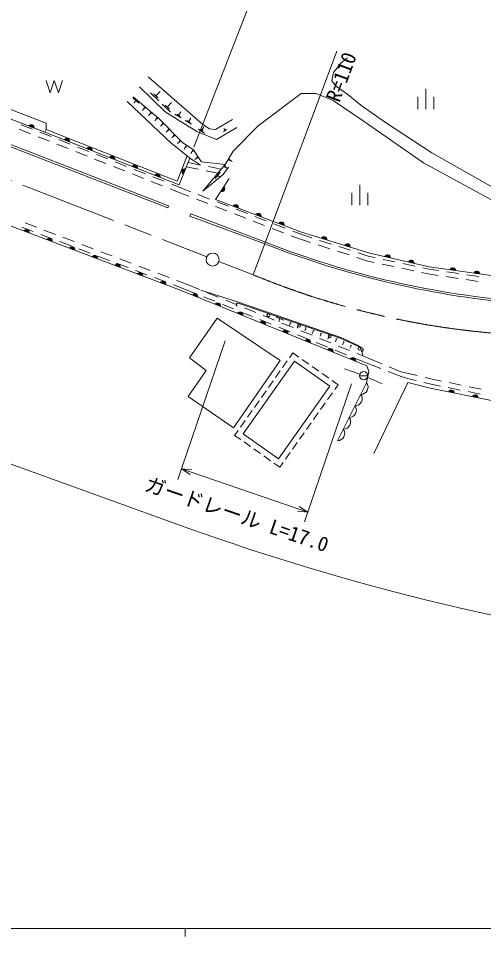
# Model space of a CAD drawing. Units: millimetres, scale not verified. Extents: x 40000 to 680000, y 20000 to 380000.
# Drawn here: x 147420 to 204818, y 204000 to 317216 of the extents above; entities that cross this region are included whole.
import ezdxf
from ezdxf.enums import TextEntityAlignment as Align

# ---------------------------------------------------------------- set-up
doc = ezdxf.new("R2010")
doc.units = ezdxf.units.MM
doc.header["$LTSCALE"] = 1000
doc.linetypes.add('CHAIN', pattern=[18.5, 12, -1.5, 3.5, -1.5])
for name, color, linetype, lineweight in [('M-BGD', 7, 'Continuous', 13), ('M-BMK', 2, 'CHAIN', 13), ('M-BMK-SRVR', 3, 'Continuous', 13), ('M-STR-HTXT', 7, 'Continuous', 13), ('M-TTL-BAND', 7, 'Continuous', 13)]:
    doc.layers.add(name, color=color, linetype=linetype, lineweight=lineweight)
doc.styles.add('ＭＳ ゴシック', font='')
doc.styles.get('ＭＳ ゴシック').set_extended_font_data('MS Gothic')

msp = doc.modelspace()

# ---------------------------------------------------------------- linework, layer by layer
at = {"layer": 'M-BGD'}
for p, q in [((150855, 309545), (151355, 308045)), ((151355, 308045), (151855, 309545)), ((151855, 309545), (152355, 308045)), ((152355, 308045), (152855, 309545)), ((164746, 307038), (163730, 308029)), ((164370, 307669), (164899, 308211)), ((197682, 308535), (197682, 306035)), ((161531, 307404), (162295, 306760)), ((161913, 307082), (161655, 306776)), ((164624, 307421), (164116, 307917)), ((165792, 306283), (166320, 306825)), ((196682, 307535), (196682, 306035)), ((198682, 307535), (198682, 306035)), ((162984, 306180), (162726, 305874)), ((162907, 306244), (163060, 306116)), ((166168, 305651), (165151, 306643)), ((166046, 306035), (165538, 306530)), ((167192, 305283), (167453, 305699)), ((163748, 305536), (163491, 305230)), ((163672, 305600), (163825, 305471)), ((164513, 304891), (164256, 304586)), ((164437, 304956), (164590, 304827)), ((167516, 304934), (166737, 305424)), ((167386, 305160), (166997, 305405)), ((168761, 304152), (167982, 304642)), ((168631, 304379), (168242, 304623)), ((168436, 304501), (168698, 304917)), ((147530, 303548), (148925, 302996)), ((147749, 304106), (149144, 303555)), ((165229, 304194), (164943, 303914)), ((165159, 304265), (165299, 304122)), ((165928, 303479), (165642, 303200)), ((165858, 303551), (165998, 303408)), ((170363, 303076), (169583, 303566)), ((170233, 303302), (169843, 303547)), ((170038, 303425), (170299, 303840)), ((174359, 303781), (171879, 302299)), ((173119, 303506), (172708, 303261)), ((172913, 303383), (172750, 303656)), ((149855, 302629), (151250, 302078)), ((150074, 303187), (151469, 302636)), ((166628, 302765), (166342, 302485)), ((166558, 302836), (166698, 302693)), ((152180, 301710), (153575, 301159)), ((152399, 302269), (153795, 301717)), ((154725, 301350), (156120, 300799)), ((167328, 302050), (167042, 301771)), ((167258, 302122), (167398, 301979)), ((168100, 301423), (167878, 301090)), ((168016, 301479), (168183, 301368)), ((154505, 300792), (155900, 300240)), ((157050, 300431), (158445, 299880)), ((168902, 300889), (168680, 300556)), ((168848, 300924), (168955, 300853)), ((168955, 300853), (168996, 300794)), ((169504, 300051), (169174, 299825)), ((169447, 300133), (169560, 299968)), ((156830, 299873), (158225, 299322)), ((159155, 298954), (160550, 298403)), ((159375, 299513), (160770, 298961)), ((169596, 298629), (168146, 298921)), ((169901, 299134), (168350, 299446)), ((172432, 298624), (170881, 298936)), ((172826, 298867), (172953, 299021)), ((172890, 298944), (173198, 298689)), ((173394, 299688), (173503, 299856)), ((173448, 299772), (173784, 299554)), ((161480, 298035), (162875, 297484)), ((161700, 298594), (163095, 298043)), ((172027, 298140), (170576, 298432)), ((171680, 297479), (172317, 298250)), ((171998, 297864), (172307, 297609)), ((163805, 297117), (165200, 296565)), ((164025, 297675), (165420, 297124)), ((166350, 296756), (167668, 296235)), ((189548, 296690), (189548, 294190)), ((166130, 296198), (167450, 295677)), ((167450, 295677), (168470, 295283)), ((167668, 296235), (168680, 295845)), ((188548, 295690), (188548, 294190)), ((190548, 295690), (190548, 294190)), ((169403, 294923), (170803, 294383)), ((169613, 295485), (171012, 294945)), ((171945, 294585), (173344, 294045)), ((171735, 294023), (173135, 293483)), ((174277, 293685), (175677, 293145)), ((174068, 293123), (175467, 292582)), ((176400, 292222), (177800, 291682)), ((176610, 292785), (178009, 292245)), ((149260, 290926), (147857, 291458)), ((149647, 291461), (148245, 291993)), ((151985, 290575), (150582, 291107)), ((178733, 291322), (180132, 290782)), ((178942, 291885), (180341, 291345)), ((181274, 290985), (182286, 290594)), ((151598, 290041), (150195, 290572)), ((154323, 289690), (152920, 290221)), ((181065, 290422), (182085, 290029)), ((182085, 290029), (183458, 289584)), ((182286, 290594), (183636, 290157)), ((184588, 289849), (186015, 289387)), ((153936, 289155), (152533, 289686)), ((156273, 288269), (154871, 288800)), ((156661, 288804), (155258, 289335)), ((184410, 289276), (185837, 288814)), ((186966, 289079), (188393, 288617)), ((158611, 287383), (157208, 287915)), ((158998, 287918), (157596, 288449)), ((186788, 288506), (188215, 288044)), ((189167, 287736), (190540, 287291)), ((189345, 288309), (190695, 287872)), ((190695, 287872), (191434, 287714)), ((160949, 286497), (159546, 287029)), ((161336, 287032), (159934, 287564)), ((163674, 286146), (162271, 286678)), ((190540, 287291), (191303, 287129)), ((192281, 286921), (193748, 286608)), ((192412, 287506), (193879, 287193)), ((194857, 286985), (196324, 286673)), ((197302, 286464), (198041, 286307)), ((163287, 285612), (161884, 286143)), ((166012, 285260), (164609, 285792)), ((194726, 286400), (196193, 286087)), ((197171, 285879), (197934, 285716)), ((197934, 285716), (199202, 285525)), ((198041, 286307), (199289, 286118)), ((200190, 285375), (201674, 285151)), ((200278, 285969), (201761, 285745)), ((202750, 285595), (204233, 285371)), ((165625, 284726), (164222, 285257)), ((167635, 283964), (166560, 284371)), ((168169, 284443), (166947, 284906)), ((169752, 283798), (168169, 284443)), ((202662, 285002), (204146, 284777)), ((190403, 274393), (167514, 283647)), ((169347, 283269), (167635, 283964)), ((172068, 282855), (170679, 283421)), ((171663, 282329), (170274, 282893)), ((173980, 281389), (172590, 281953)), ((174383, 281912), (172994, 282478)), ((176297, 280449), (174907, 281013)), ((176699, 280969), (175309, 281535)), ((178613, 279509), (177223, 280073)), ((179014, 280026), (177625, 280592)), ((179212, 280359), (180155, 280025)), ((179684, 280192), (179550, 279815)), ((181329, 279083), (179940, 279649)), ((181003, 279725), (180870, 279348)), ((180909, 279758), (181098, 279692)), ((180930, 278569), (179540, 279133)), ((181946, 279391), (181812, 279014)), ((181852, 279425), (182040, 279358)), ((183645, 278140), (182255, 278706)), ((182889, 279057), (182755, 278680)), ((182794, 279091), (182983, 279024)), ((183831, 278724), (183698, 278347)), ((183737, 278757), (183926, 278690)), ((183246, 277629), (181856, 278193)), ((185960, 277197), (184571, 277763)), ((184774, 278390), (184640, 278013)), ((184680, 278423), (184868, 278357)), ((185717, 278056), (185583, 277679)), ((185622, 278090), (185811, 278023)), ((186659, 277722), (186526, 277345)), ((186565, 277756), (186754, 277689)), ((187493, 277387), (187672, 277299)), ((185563, 276689), (184173, 277253)), ((187879, 275749), (186489, 276313)), ((188275, 276254), (186886, 276820)), ((187583, 277343), (187406, 276984)), ((188479, 276900), (188302, 276542)), ((188390, 276944), (188569, 276856)), ((189286, 276502), (189339, 276476)), ((181289, 275974), (180870, 275381)), ((182034, 275448), (181289, 275974)), ((183259, 274582), (182442, 275159)), ((190518, 274678), (188806, 275373)), ((190785, 275232), (189201, 275877)), ((192240, 274627), (190785, 275232)), ((180582, 274973), (180005, 274157)), ((184484, 273716), (183667, 274293)), ((189539, 273335), (187661, 274022)), ((192118, 274052), (190518, 274678)), ((194619, 273638), (193163, 274243)), ((179716, 273748), (179139, 272932)), ((185708, 272850), (184892, 273428)), ((189509, 273163), (190509, 273163)), ((190468, 272965), (192304, 272173)), ((194650, 273061), (193050, 273687)), ((195743, 273397), (194619, 273638)), ((195594, 272789), (194650, 273061)), ((196626, 273180), (195743, 273397)), ((198481, 272724), (197598, 272942)), ((178850, 272523), (178273, 271707)), ((186861, 272036), (186117, 272562)), ((186442, 271443), (186861, 272036)), ((195475, 272307), (191271, 263577)), ((196483, 272571), (195594, 272789)), ((198344, 272113), (197455, 272332)), ((199479, 271885), (198344, 272113)), ((199600, 272499), (198481, 272724)), ((202050, 272005), (200580, 272301)), ((204501, 271510), (203030, 271807)), ((177984, 271298), (177407, 270482)), ((185576, 270218), (186154, 271035)), ((201930, 271390), (200459, 271687)), ((204380, 270896), (202910, 271192)), ((177118, 270074), (176541, 269257)), ((184710, 268993), (185288, 269810)), ((176253, 268849), (175675, 268032)), ((183845, 267768), (184422, 268585)), ((175387, 267624), (174810, 266807)), ((182979, 266543), (183556, 267360)), ((174521, 266399), (174102, 265806)), ((182113, 265318), (182690, 266135)), ((174102, 265806), (174846, 265280)), ((175255, 264991), (176071, 264414)), ((176479, 264126), (177296, 263548)), ((181247, 264094), (181824, 264910)), ((177704, 263260), (178521, 262683)), ((180381, 262869), (180958, 263685)), ((178929, 262394), (179674, 261868)), ((179674, 261868), (180093, 262460))]:
    msp.add_line(p, q, dxfattribs=at)
for points in [[(150699, 303169), (136192, 308752), (136692, 321677)], [(150868, 304280), (136846, 309696), (137448, 321647)], [(226673, 283681), (225525, 285775), (211851, 293066), (205268, 296762), (198413, 300639), (192716, 304390), (189682, 306503), (188045, 307814), (186656, 308827), (186110, 309514), (186282, 310528), (187187, 311697), (188029, 312337)], [(163417, 310027), (170186, 304147), (170997, 303586)], [(171879, 302299), (169445, 303250), (165546, 305699), (162372, 308795)], [(173936, 300844), (176983, 303972), (182317, 307973), (184154, 307962), (186259, 307072), (189816, 304663), (197382, 299384), (207056, 294155), (213584, 290329), (224136, 284995), (224414, 283850)], [(168227, 300257), (166273, 301837), (160861, 306968)], [(161586, 307538), (164753, 304870), (167701, 301860), (169011, 300987), (169822, 299801)], [(170997, 303586), (171730, 303523), (173836, 304755)], [(150699, 303169), (150848, 303521), (150868, 304280)], [(150848, 303521), (167026, 297138), (168227, 300257)], [(168566, 300000), (167272, 296678), (150699, 303169)], [(169857, 299142), (168566, 300000), (168227, 300257)], [(173936, 300844), (172922, 299209), (170162, 295915), (172673, 297959), (173344, 298863)], [(169822, 299801), (170021, 299542), (172922, 299209)], [(255343, 281426), (240683, 282338), (225986, 283747), (219205, 284191), (212451, 284799), (206919, 285336), (198087, 286591), (190784, 288267), (182366, 290860), (171747, 294896), (173440, 297481)], [(167514, 283647), (143382, 292791), (142142, 293329)], [(177909, 289613), (168700, 293101), (168589, 292831), (177831, 289404)], [(189971, 275564), (189566, 276765), (187340, 277815), (174558, 282205), (169947, 283719)], [(174542, 282091), (187127, 277787), (189865, 276546)], [(186780, 265147), (190379, 272287), (190660, 273691), (190403, 274393)], [(230172, 267671), (216941, 268552), (206413, 269979), (198236, 271628), (195475, 272307)]]:
    msp.add_lwpolyline(points, dxfattribs=at)
for points in [[(133637, 306337), (165845, 293847), (165942, 294097), (133734, 306587)], [(179709, 275052), (171946, 280250), (168546, 275353), (170597, 273816), (168351, 270588), (173974, 266712)], [(181467, 274937), (175139, 265984), (179496, 262904), (185824, 271858)]]:
    msp.add_lwpolyline(points, close=True, dxfattribs=at)
for centre, radius in [((178262, 280608), 175), ((182046, 279313), 175), ((185831, 278019), 175), ((189503, 276491), 175), ((190009, 273163), 500)]:
    msp.add_circle(centre, radius, dxfattribs=at)
for centre, radius, start, end in [((149026, 303755), 354, 347.74809, 150.15327), ((149026, 303755), 283, 349.97213, 147.92923), ((149026, 303755), 212, 353.71846, 144.1829), ((149026, 303755), 142, 1.43018, 136.47117), ((149026, 303755), 100, 11.74785, 126.15351), ((153379, 302061), 354, 347.40785, 149.81303), ((153379, 302061), 283, 349.63189, 147.58899), ((153379, 302061), 212, 353.37821, 143.84266), ((153379, 302061), 142, 1.08994, 136.13093), ((153379, 302061), 100, 11.40761, 125.81327), ((156172, 300967), 354, 347.40785, 149.81303), ((156172, 300967), 283, 349.63189, 147.58899), ((156172, 300967), 212, 353.37821, 143.84266), ((156172, 300967), 142, 1.08994, 136.13093), ((156172, 300967), 100, 11.40761, 125.81327), ((158966, 299873), 354, 347.40785, 149.81303), ((158966, 299873), 283, 349.63189, 147.58899), ((158966, 299873), 212, 353.37821, 143.84266), ((158966, 299873), 142, 1.08994, 136.13093), ((158966, 299873), 100, 11.40761, 125.81327), ((161759, 298779), 354, 347.40785, 149.81303), ((161759, 298779), 283, 349.63189, 147.58899), ((161759, 298779), 212, 353.37821, 143.84266), ((161759, 298779), 142, 1.08994, 136.13093), ((161759, 298779), 100, 11.40761, 125.81327), ((164552, 297685), 354, 347.40785, 149.81303), ((164552, 297685), 283, 349.63189, 147.58899), ((164552, 297685), 212, 353.37821, 143.84266), ((164552, 297685), 142, 1.08994, 136.13093), ((164552, 297685), 100, 11.40761, 125.81327), ((167970, 298319), 354, 77.50797, 239.91315), ((167970, 298319), 283, 79.73201, 237.68911), ((167970, 298319), 212, 83.47834, 233.94279), ((167970, 298319), 142, 91.19007, 226.23106), ((167970, 298319), 100, 101.50773, 215.91339), ((172548, 296218), 354, 245.57544, 47.98061), ((172548, 296218), 283, 247.79947, 45.75658), ((172548, 296218), 212, 251.5458, 42.01025), ((172548, 296218), 142, 259.25753, 34.29852), ((172548, 296218), 100, 269.57519, 23.98086), ((174233, 293894), 354, 347.98478, 150.38996), ((174233, 293894), 283, 350.20882, 148.16592), ((174233, 293894), 212, 353.95514, 144.41959), ((174233, 293894), 142, 1.66687, 136.70786), ((174233, 293894), 100, 11.98454, 126.3902), ((177038, 292828), 354, 347.98478, 150.38996), ((177038, 292828), 283, 350.20882, 148.16592), ((177038, 292828), 212, 353.95514, 144.41959), ((177038, 292828), 142, 1.66687, 136.70786), ((177038, 292828), 100, 11.98454, 126.3902), ((179842, 291762), 354, 347.98478, 150.38996), ((148415, 290825), 354, 348.04504, 150.45022), ((148415, 290825), 283, 350.26908, 148.22618), ((148415, 290825), 212, 354.01541, 144.47986), ((148415, 290825), 142, 1.72714, 136.76813), ((179842, 291762), 283, 350.20882, 148.16592), ((179842, 291762), 212, 353.95514, 144.41959), ((179842, 291762), 142, 1.66687, 136.70786), ((179842, 291762), 100, 11.98454, 126.3902), ((148415, 290825), 100, 12.0448, 126.45046), ((151221, 289762), 354, 348.04504, 150.45022), ((151221, 289762), 283, 350.26908, 148.22618), ((151221, 289762), 212, 354.01541, 144.47986), ((151221, 289762), 142, 1.72714, 136.76813), ((151221, 289762), 100, 12.0448, 126.45046), ((185126, 289953), 354, 351.67928, 154.08446), ((185126, 289953), 283, 353.90332, 151.86042), ((185126, 289953), 212, 357.64964, 148.11409), ((185126, 289953), 142, 5.36137, 140.40236), ((185126, 289953), 100, 15.67904, 130.0847), ((154026, 288699), 354, 348.04504, 150.45022), ((154026, 288699), 283, 350.26908, 148.22618), ((154026, 288699), 212, 354.01541, 144.47986), ((154026, 288699), 142, 1.72714, 136.76813), ((154026, 288699), 100, 12.0448, 126.45046), ((218902, 394390), 112734, 248.63219, 265.38343), ((218134, 391905), 109917, 248.53339, 265.67751), ((187993, 289070), 354, 351.67928, 154.08446), ((187993, 289070), 283, 353.90332, 151.86042), ((187993, 289070), 212, 357.64964, 148.11409), ((187993, 289070), 142, 5.36137, 140.40236), ((187993, 289070), 100, 15.67904, 130.0847), ((156831, 287637), 354, 348.04504, 150.45022), ((156831, 287637), 283, 350.26908, 148.22618), ((156831, 287637), 212, 354.01541, 144.47986), ((156831, 287637), 142, 1.72714, 136.76813), ((156831, 287637), 100, 12.0448, 126.45046), ((192961, 287712), 354, 355.86802, 158.2732), ((192961, 287712), 283, 358.09206, 156.04916), ((192961, 287712), 212, 1.83839, 152.30284), ((192961, 287712), 142, 9.55012, 144.59111), ((192961, 287712), 100, 19.86778, 134.27344), ((159637, 286574), 354, 348.04504, 150.45022), ((159637, 286574), 283, 350.26908, 148.22618), ((159637, 286574), 212, 354.01541, 144.47986), ((159637, 286574), 142, 1.72714, 136.76813), ((159637, 286574), 100, 12.0448, 126.45046), ((195885, 287041), 354, 355.86802, 158.2732), ((195885, 287041), 283, 358.09206, 156.04916), ((195885, 287041), 212, 1.83839, 152.30284), ((195885, 287041), 142, 9.55012, 144.59111), ((195885, 287041), 100, 19.86778, 134.27344), ((201010, 286121), 354, 0.70981, 163.11499), ((162442, 285511), 354, 348.04504, 150.45022), ((162442, 285511), 283, 350.26908, 148.22618), ((162442, 285511), 212, 354.01541, 144.47986), ((162442, 285511), 142, 1.72714, 136.76813), ((162442, 285511), 100, 12.0448, 126.45046), ((201010, 286121), 283, 2.93385, 160.89095), ((201010, 286121), 212, 6.68018, 157.14462), ((201010, 286121), 142, 14.39191, 149.43289), ((201010, 286121), 100, 24.70957, 139.11523), ((203980, 285699), 354, 0.70981, 163.11499), ((203980, 285699), 283, 2.93385, 160.89095), ((203980, 285699), 212, 6.68018, 157.14462), ((203980, 285699), 142, 14.39191, 149.43289), ((203980, 285699), 100, 24.70957, 139.11523), ((165247, 284448), 354, 348.04504, 150.45022), ((165247, 284448), 283, 350.26908, 148.22618), ((165247, 284448), 212, 354.01541, 144.47986), ((165247, 284448), 142, 1.72714, 136.76813), ((165247, 284448), 100, 12.0448, 126.45046), ((169204, 282905), 354, 346.78342, 149.1886), ((169204, 282905), 283, 349.00746, 146.96456), ((169204, 282905), 212, 352.75379, 143.21823), ((169204, 282905), 142, 0.46551, 135.5065), ((169204, 282905), 100, 10.78318, 125.18884), ((171985, 281781), 354, 346.78342, 149.1886), ((171985, 281781), 283, 349.00746, 146.96456), ((171985, 281781), 212, 352.75379, 143.21823), ((171985, 281781), 142, 0.46551, 135.5065), ((174481, 281914), 188, 71.11773, 251.11773), ((171985, 281781), 100, 10.78318, 125.18884), ((174766, 280656), 354, 346.78342, 149.1886), ((174766, 280656), 283, 349.00746, 146.96456), ((174766, 280656), 212, 352.75379, 143.21823), ((174766, 280656), 142, 0.46551, 135.5065), ((174766, 280656), 100, 10.78318, 125.18884), ((177548, 279532), 354, 346.78342, 149.1886), ((177548, 279532), 283, 349.00746, 146.96456), ((177548, 279532), 212, 352.75379, 143.21823), ((177548, 279532), 142, 0.46551, 135.5065), ((177548, 279532), 100, 10.78318, 125.18884), ((180329, 278407), 354, 346.78342, 149.1886), ((180329, 278407), 283, 349.00746, 146.96456), ((180329, 278407), 212, 352.75379, 143.21823), ((180329, 278407), 142, 0.46551, 135.5065), ((180329, 278407), 100, 10.78318, 125.18884), ((183110, 277283), 354, 346.78342, 149.1886), ((183110, 277283), 283, 349.00746, 146.96456), ((183110, 277283), 212, 352.75379, 143.21823), ((183110, 277283), 142, 0.46551, 135.5065), ((183110, 277283), 100, 10.78318, 125.18884), ((185891, 276158), 354, 346.78342, 149.1886), ((185891, 276158), 283, 349.00746, 146.96456), ((185891, 276158), 212, 352.75379, 143.21823), ((185891, 276158), 142, 0.46551, 135.5065), ((185891, 276158), 100, 10.78318, 125.18884), ((189787, 276375), 188, 245.61986, 65.61986), ((188673, 275034), 354, 346.78342, 149.1886), ((188673, 275034), 283, 349.00746, 146.96456), ((188673, 275034), 212, 352.75379, 143.21823), ((188673, 275034), 142, 0.46551, 135.5065), ((188673, 275034), 100, 10.78318, 125.18884), ((189672, 271748), 889, 269.20939, 37.28562), ((188952, 270320), 889, 269.20939, 37.28562), ((200843, 271047), 354, 357.39293, 159.79811), ((200843, 271047), 283, 359.61697, 157.57407), ((200843, 271047), 212, 3.3633, 153.82774), ((200843, 271047), 142, 11.07503, 146.11601), ((200843, 271047), 100, 21.39269, 135.79835), ((203784, 270454), 354, 357.39293, 159.79811), ((203784, 270454), 283, 359.61697, 157.57407), ((203784, 270454), 212, 3.3633, 153.82774), ((203784, 270454), 142, 11.07503, 146.11601), ((203784, 270454), 100, 21.39269, 135.79835), ((188232, 268892), 889, 269.20939, 37.28562), ((187512, 267464), 889, 269.20939, 37.28562), ((186792, 266036), 889, 269.20939, 37.28562)]:
    msp.add_arc(centre, radius, start, end, dxfattribs=at)
at = {"layer": 'M-BMK'}
for p, q in [((79023, 323526), (170662, 287829)), ((172148, 287251), (176404, 285593))]:
    msp.add_line(p, q, dxfattribs=at)
msp.add_arc((214524, 377945), 99910, 247.57097, 267.14102, dxfattribs=at)
at = {"layer": 'M-BMK-SRVR'}
msp.add_line((176404, 285593), (186726, 313174), dxfattribs=at)
msp.add_circle((171381, 287478), 800, dxfattribs=at)
at = {"layer": 'M-STR-HTXT'}
for p, q in [((169082, 301338), (176576, 320627)), ((65592, 291373), (169042, 254127)), ((172940, 277474), (167094, 260381)), ((188536, 272139), (182726, 255151)), ((167536, 261673), (183132, 256339)), ((167536, 261673), (168617, 260973)), ((167536, 261673), (168820, 261564)), ((183132, 256339), (182051, 257039)), ((183132, 256339), (181848, 256447))]:
    msp.add_line(p, q, dxfattribs=at)
msp.add_arc((268334, 532673), 295714, 250.38045, 265.81104, dxfattribs=at)
at = {"layer": 'M-TTL-BAND'}
for p, q in [((40000, 205000), (579000, 205000)), ((168000, 205000), (168000, 204000))]:
    msp.add_line(p, q, dxfattribs=at)

# ---------------------------------------------------------------- texts
at = {"layer": 'M-BMK-SRVR', "style": 'ＭＳ ゴシック'}
msp.add_text('R=110', height=1833, rotation=69.614, dxfattribs=at).set_placement((186163, 307074), align=Align.MIDDLE_LEFT)
at = {"layer": 'M-STR-HTXT', "style": 'ＭＳ ゴシック'}
msp.add_text('ガードレール L=17.0', height=1833, rotation=341.118, dxfattribs=at).set_placement((173893, 254685), align=Align.BOTTOM_CENTER)

doc.saveas('drawing.dxf')
